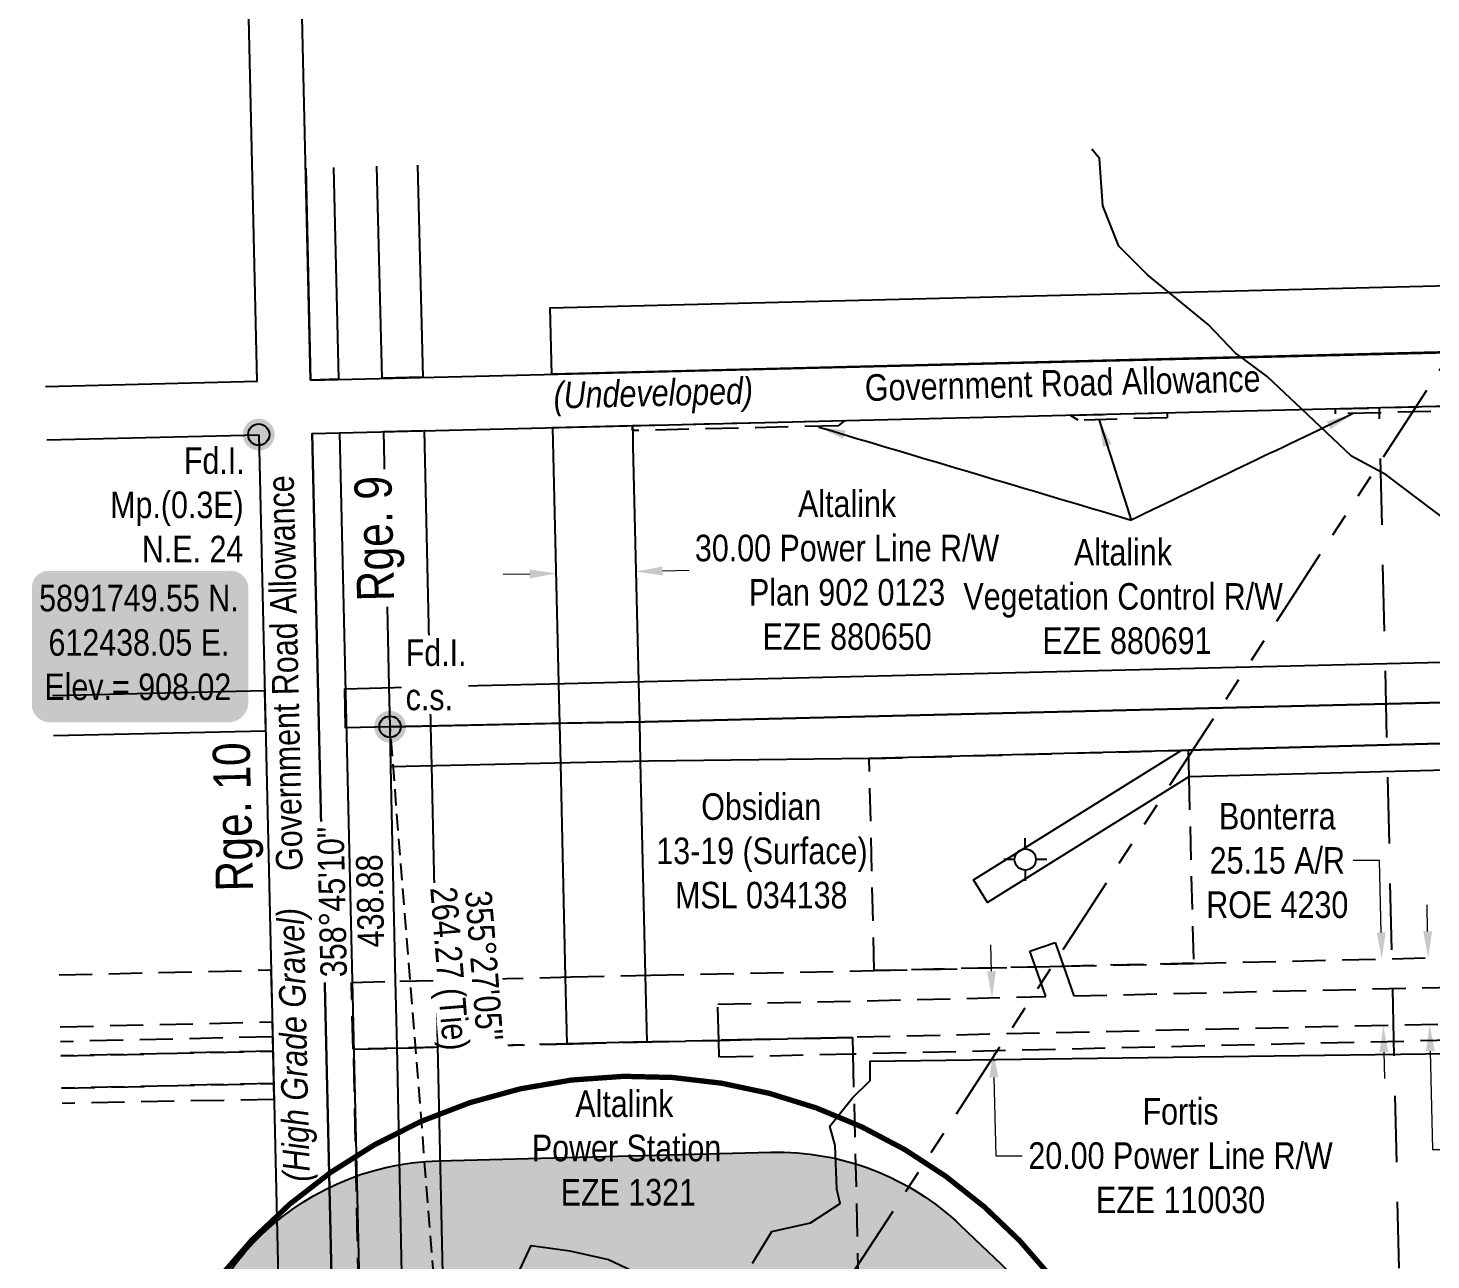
# Model space of a CAD drawing. Extents: x 608511 to 625740, y 5884551 to 5895090.
# Drawn here: x 612351 to 612879, y 5891439 to 5891903 of the extents above; entities that cross this region are included whole.
import ezdxf
from ezdxf.enums import TextEntityAlignment as Align

# ---------------------------------------------------------------- set-up
doc = ezdxf.new("R2010")
doc.units = 0
doc.header["$LTSCALE"] = 5
doc.header["$PDSIZE"] = 0.5
for name, pattern in [('foc-ACCESSROAD', [3.75, 2.5, -1.25]), ('foc-BUFFER', [16.75, 15, -1.75]), ('foc-DRILLPATH', [14.75, 6, -1.75, 1.75, -1.75, 1.75, -1.75]), ('foc-FLOWLINE', [3.75, 2.5, -1.25]), ('foc-LSD', [8, 5, -3]), ('foc-TIELINE', [1.875, 1.25, -0.625])]:
    doc.linetypes.add(name, pattern=pattern)
doc.layers.get('Defpoints').update_dxf_attribs({"color": 9})
for name, color, linetype in [('ABADATA-DRILL-T', 8, 'Continuous'), ('AUX-BUFFER', 7, 'foc-BUFFER'), ('C-AR', 13, 'foc-ACCESSROAD'), ('C-RW', 13, 'Continuous'), ('C-WS', 13, 'foc-ACCESSROAD'), ('D-TXT', 6, 'Continuous'), ('DETAIL-T', 7, 'Continuous'), ('F-AR', 190, 'foc-ACCESSROAD'), ('F-EZE', 190, 'foc-FLOWLINE'), ('F-RW', 190, 'Continuous'), ('L-BD', 7, 'Continuous'), ('L-MON', 1, 'Continuous'), ('L-ROAD-T', 7, 'Continuous'), ('L-SEC', 7, 'Continuous'), ('L-SECTION-LSD', 7, 'foc-LSD'), ('L-TIE', 7, 'foc-TIELINE'), ('L-TITLEDB', 4, 'Continuous'), ('L-TITLEDB-T', 4, 'Continuous'), ('locations_b228e22e-e736-4', 7, 'Continuous'), ('P-BUFFER-H 30m', 51, 'Continuous'), ('P-PDRILLPATH', 12, 'foc-DRILLPATH'), ('T-WATER', 160, 'Continuous'), ('WETLAND', 143, 'Continuous')]:
    doc.layers.add(name, color=color, linetype=linetype)
for name, color, linetype, lineweight in [('C-AR-T', 13, 'Continuous', 9), ('C-RW-T', 13, 'Continuous', 9), ('C-WS-T', 13, 'Continuous', 9), ('F-AR-T', 190, 'Continuous', 9), ('F-EZE-T', 190, 'Continuous', 9), ('F-RW-T', 190, 'Continuous', 9), ('T-TEXT', 48, 'Continuous', 18)]:
    doc.layers.add(name, color=color, linetype=linetype, lineweight=lineweight)
doc.styles.add('80', font='ARIALN.TTF', dxfattribs={"height": 10})
doc.styles.add('80CG', font='ARIALN.TTF', dxfattribs={"height": 10})
doc.styles.add('80L', font='ARIALN.TTF', dxfattribs={"height": 10})
doc.styles.add('80LS', font='ARIALNI.TTF', dxfattribs={"height": 10})
doc.dimstyles.new('Compass 5 000', dxfattribs={"dimscale": 5, "dimtxt": 9, "dimasz": 2, "dimexe": 0.2, "dimexo": 0.0625, "dimgap": 0.5, "dimtad": 0, "dimtih": 1, "dimtoh": 1, "dimzin": 0, "dimdsep": 46, "dimtxsty": '80CG', "dimcen": 0.1, "dimse1": 1, "dimse2": 1, "dimclrd": 256, "dimclrt": 256, "dimaunit": 1, "dimadec": 4, "dimazin": 0, "dimtfac": 0.06, "dimtofl": 0, "dimtmove": 0, "dimatfit": 1, "dimfxl": 0.2, "dimtolj": 1, "dimtzin": 0, "dimlwd": -1, "dimarcsym": 0})

# ---------------------------------------------------------------- blocks, each defined once
blk = doc.blocks.new('fdia')
at = {"color": 255, "const_width": 1}
blk.add_lwpolyline([(-0.5, 0, 1), (0.5, 0, 1)], format="xyb", close=True, dxfattribs=at)
blk = doc.blocks.new('Fdiaa')
blk.add_blockref('fdia', (0, 0))
blk = doc.blocks.new('fdib')
at = {"color": 1, "const_width": 1.6}
blk.add_lwpolyline([(-0.3999999999996362, 0, 0.9999999999999998), (0.3999999999996362, 0, 1)], format="xyb", close=True, dxfattribs=at)
at = {"color": 1}
blk.add_circle((0, 0), 0.8, dxfattribs=at)
blk = doc.blocks.new('Fdibb')
blk.add_blockref('fdib', (0, 0))
blk = doc.blocks.new('fdicc')
for name in ['Fdibb', 'Fdiaa']:
    blk.add_blockref(name, (0, 0))
blk = doc.blocks.new('FDI')
blk.add_blockref('fdicc', (0, 0))
blk = doc.blocks.new('*D48')
at = {"layer": 'Defpoints', "color": 0, "transparency": 16777216}
for p in [(612829.2184189479, 5891540.139840488), (612829.6819112705, 5891520.144371443), (612714.6473808426, 5891517.477886274)]:
    blk.add_point(p, dxfattribs=at)
at = {"layer": 'F-EZE-T', "transparency": 16777216}
for p, q in [((612713.9521520936, 5891547.470669869), (612713.7204156674, 5891557.46798442)), ((612714.879117269, 5891507.480571723), (612715.5630272931, 5891477.976087929)), ((612715.5630272931, 5891477.976087929), (612725.5630272931, 5891477.976087929))]:
    blk.add_line(p, q, dxfattribs=at)
for points in [[(612715.6183711856, 5891547.509292606), (612712.2859330019, 5891547.432047131), (612714.1838885201, 5891537.473355318)], [(612716.5453363608, 5891507.51919446), (612713.2128981772, 5891507.441948985), (612714.6473808426, 5891517.477886274)]]:
    blk.add_solid(points, dxfattribs=at)
at = {"layer": 'F-EZE-T', "transparency": 16777216, "insert": (612785.1571609895, 5891477.976087927), "char_height": 10, "attachment_point": 5, "style": '80CG'}
blk.add_mtext('\\A1;Fortis\\P20.00 Power Line R/W\\PEZE 110030', dxfattribs=at)
blk = doc.blocks.new('*D53')
at = {"layer": 'Defpoints', "color": 0, "transparency": 16777216}
for p in [(612550.0367802195, 5891699.814886186), (612580.0186830469, 5891700.509988293), (612580.077386166, 5891697.977941284)]:
    blk.add_point(p, dxfattribs=at)
at = {"layer": 'F-EZE-T', "transparency": 16777216}
for p, q in [((612590.0746997467, 5891698.209719559), (612600.0720133281, 5891698.441497835)), ((612540.0981697578, 5891697.051060902), (612530.100856177, 5891696.819282627))]:
    blk.add_line(p, q, dxfattribs=at)
for points in [[(612540.0595400452, 5891698.717279833), (612540.1367994704, 5891695.384841972), (612550.0954833385, 5891697.282839177)], [(612590.036070034, 5891699.87593849), (612590.1133294592, 5891696.543500629), (612580.077386166, 5891697.977941284)]]:
    blk.add_solid(points, dxfattribs=at)
at = {"layer": 'F-EZE-T', "transparency": 16777216, "insert": (612659.5979342014, 5891698.441497835), "char_height": 10, "attachment_point": 5, "style": '80CG'}
blk.add_mtext('\\A1;Altalink^J30.00 Power Line R/W\\PPlan 902 0123\\PEZE 880650', dxfattribs=at)
blk = doc.blocks.new('*D60')
at = {"layer": 'Defpoints', "color": 0, "transparency": 16777216}
for p in [(613152.7627015352, 5891670.393410123), (612852.2207946526, 5891663.100926513), (612852.5903767614, 5891647.869502259)]:
    blk.add_point(p, dxfattribs=at)
at = {"layer": 'F-RW-T', "transparency": 16777216}
for p, q in [((613151.7891124055, 5891710.517509017), (613141.7891124054, 5891710.517509018)), ((613152.5201284492, 5891680.390467605), (613151.7891124055, 5891710.517509017)), ((613153.37485673, 5891645.164928387), (613153.6174298162, 5891635.167870905))]:
    blk.add_line(p, q, dxfattribs=at)
for points in [[(613154.1863046961, 5891680.430896453), (613150.8539522022, 5891680.350038758), (613152.7627015352, 5891670.393410123)], [(613155.0410329769, 5891645.205357235), (613151.708680483, 5891645.12449954), (613153.132283644, 5891655.16198587)]]:
    blk.add_solid(points, dxfattribs=at)
at = {"layer": 'F-RW-T', "transparency": 16777216, "insert": (613102.7031642471, 5891710.517509018), "char_height": 10, "attachment_point": 5, "style": '80CG'}
blk.add_mtext('\\A1;Pembina\\P15.24 P/L R/W\\PPlan 1880 KS\\PROE 2752', dxfattribs=at)
blk = doc.blocks.new('*D62')
at = {"layer": 'C-AR-T', "transparency": 16777216}
for p, q in [((612878.2106233458, 5891562.475800639), (612877.9877402217, 5891572.473316486)), ((612879.215489894, 5891517.402090914), (612880.0409744219, 5891480.374636815)), ((612880.0409744219, 5891480.374636815), (612890.0409744219, 5891480.374636815))]:
    blk.add_line(p, q, dxfattribs=at)
for points in [[(612879.8768759869, 5891562.512947827), (612876.5443707047, 5891562.438653452), (612878.4335064699, 5891552.478284792)], [(612880.8817425352, 5891517.439238101), (612877.5492372529, 5891517.364943727), (612878.9926067699, 5891527.399606761)]]:
    blk.add_solid(points, dxfattribs=at)
at = {"layer": 'Defpoints', "color": 0, "transparency": 16777216}
for p in [(612846.5709963052, 5891551.767946753), (612847.130096605, 5891526.689268721), (612878.9926067699, 5891527.399606761)]:
    blk.add_point(p, dxfattribs=at)
at = {"layer": 'C-AR-T', "transparency": 16777216, "insert": (612918.564166781, 5891480.374636814), "char_height": 10, "attachment_point": 5, "style": '80CG'}
blk.add_mtext('\\A1;Obsidian\\P25.15 A/R\\PROE 2794', dxfattribs=at)
blk = doc.blocks.new('*D65')
at = {"layer": 'Defpoints', "color": 0, "transparency": 16777216}
for p in [(612834.3719187109, 5891551.482680957), (612834.9307226192, 5891526.4172977), (612861.5028906137, 5891527.009693642)]:
    blk.add_point(p, dxfattribs=at)
at = {"layer": 'F-AR-T', "transparency": 16777216}
for p, q in [((612860.1181570903, 5891589.122495569), (612850.1181570903, 5891589.122495569)), ((612860.7212035812, 5891562.072592746), (612860.1181570903, 5891589.122495569)), ((612861.7257737379, 5891517.012177795), (612861.948656862, 5891507.014661948))]:
    blk.add_line(p, q, dxfattribs=at)
for points in [[(612862.3874562223, 5891562.109739933), (612859.0549509401, 5891562.035445558), (612860.9440867055, 5891552.075076899)], [(612863.392026379, 5891517.049324983), (612860.0595210968, 5891516.975030608), (612861.5028906137, 5891527.009693642)]]:
    blk.add_solid(points, dxfattribs=at)
at = {"layer": 'F-AR-T', "transparency": 16777216, "insert": (612821.5949647309, 5891589.122495569), "char_height": 10, "attachment_point": 5, "style": '80CG'}
blk.add_mtext('\\A1;Bonterra\\P25.15 A/R\\PROE 4230', dxfattribs=at)
blk = doc.blocks.new('*D67')
at = {"layer": 'Defpoints', "color": 0, "transparency": 16777216}
for p in [(612465.2779450254, 5891440.565742521), (612475.5807272857, 5891440.800712897), (612482.9091835207, 5891119.468763684)]:
    blk.add_point(p, dxfattribs=at)
at = {"layer": 'L-TITLEDB-T', "transparency": 16777216}
for p, q in [((612462.6090009279, 5891119.005787625), (612452.6116005954, 5891118.777781941)), ((612492.9065838532, 5891119.696769368), (612502.9039841857, 5891119.924775052))]:
    blk.add_line(p, q, dxfattribs=at)
for points in [[(612462.5709999807, 5891120.672021015), (612462.6470018752, 5891117.339554236), (612472.6064012604, 5891119.233793308)], [(612492.868582906, 5891121.363002758), (612492.9445848005, 5891118.030535979), (612482.9091835207, 5891119.468763684)]]:
    blk.add_solid(points, dxfattribs=at)
at = {"layer": 'L-TITLEDB-T', "transparency": 16777216, "insert": (612416.5201954113, 5891118.777781941), "char_height": 10, "attachment_point": 5, "style": '80CG', "bg_fill": 3, "box_fill_scale": 1.1, "bg_fill_color": 256, "bg_fill_true_color": 13158600, "bg_fill_transparency": 0}
blk.add_mtext('\\A1;10.36 Road\\PPlan 3247 JY', dxfattribs=at)
blk = doc.blocks.new('GABD')
for p, q in [((0, 0.8077887898252811), (0, 1.615577579648743)), ((-0.8077887898243716, 0), (-1.615577579648743, 0)), ((1.615577579648743, 0), (0.8077887898243716, 0)), ((0, -0.8077887898252811), (0, -1.615577579648743))]:
    blk.add_line(p, q)
blk.add_circle((0, 0), 0.8)
blk = doc.blocks.new('*U78')
h = blk.add_hatch(color=254)
edge = h.paths.add_edge_path()
edge.add_line((-33.99999999999998, -28.5), (33.99999999999998, -28.5))
edge.add_arc((33.99999999999999, -22.49999999999999), 6.000000000000007, 269.9999999999999, 359.9999999999999)
edge.add_line((39.99999999999999, -22.5), (39.99999999999999, 21))
edge.add_arc((33.99999999999999, 20.99999999999999), 6.000000000000007, 6.785183320455494e-14, 90.00000000000007)
edge.add_line((33.99999999999998, 27), (-33.99999999999998, 27))
edge.add_arc((-33.99999999999999, 20.99999999999999), 6.000000000000007, 89.99999999999993, 179.9999999999999)
edge.add_line((-39.99999999999999, 21), (-39.99999999999999, -22.5))
edge.add_arc((-33.99999999999999, -22.49999999999999), 6.000000000000007, 180, 270.0000000000001)
at = {"color": 1, "flags": 128}
blk.add_lwpolyline([(-33.99999999999998, -28.5, 3, 3, 0), (33.99999999999998, -28.5, 3, 3, 0.4142135623730951), (39.99999999999999, -22.5, 3, 3, 0), (39.99999999999999, 21, 3, 0, 0.4142135623730951), (33.99999999999998, 27, 0, 0, 0), (-33.99999999999998, 27, 0, 0, 0.4142135623730951), (-39.99999999999999, 21, 0, 0, 0), (-39.99999999999999, -22.5, 0, 3, 0.4142135623730951)], format="xyseb", close=True, dxfattribs=at)
blk.add_lwpolyline([(20.28991845343967, 2.378324227979, 0, 10, 0), (0, 0, 5, 5, 0)], format="xyseb", dxfattribs=at)
at = {"color": 1, "style": '80'}
blk.add_attdef('ENTER_TEXT_001', (-35.98567530695772, -4.996589358799454), '', height=10, dxfattribs=at)

msp = doc.modelspace()

# ---------------------------------------------------------------- hatches: boundary and pattern name
at = {"layer": 'P-BUFFER-H 30m'}
h = msp.add_hatch(color=256, dxfattribs=at)
h.dxf.hatch_style = 1
edge = h.paths.add_edge_path()
edge.add_line((612748.631963509, 5891366.956075463), (612751.7877890299, 5891222.039613384))
edge.add_arc((612651.849957063, 5891219.863281199), 99.96152600001277, -88.53897531206741, 1.2475249938007096, ccw=False)
edge.add_line((612654.3986688827, 5891119.934252642), (612514.4970576297, 5891116.366031321))
edge.add_arc((612511.9483458101, 5891216.295059869), 99.96152600014273, 181.2475249948691, 271.46102468793265, ccw=False)
edge.add_line((612412.010513841, 5891214.118727691), (612408.5285588113, 5891374.011155414))
edge.add_arc((612508.4663907804, 5891376.1874876), 99.9615259999167, 91.46102468646569, 181.2475249943356, ccw=False)
edge.add_line((612505.9176789621, 5891476.116516157), (612630.8298318658, 5891479.302428047))
edge.add_arc((612633.3785436826, 5891379.37339949), 99.96152600006855, 46.382703155682975, 91.46102468626572, ccw=False)
edge.add_line((612702.335815881, 5891451.741909848), (612717.651403739, 5891437.148253636))
edge.add_arc((612648.6941315421, 5891364.779743277), 99.96152600051212, 1.2475249948677174, 46.38270315619587, ccw=False)

# ---------------------------------------------------------------- linework, layer by layer
at = {"layer": 'AUX-BUFFER', "color": 251, "linetype": 'foc-BUFFER', "const_width": 1.999230520000005, "flags": 128}
msp.add_lwpolyline([(612380.0328744152, 5891303.554294846), (612380.367874414, 5891288.567294849, 0.4142135623730949), (612584.7087051533, 5891093.161874414, 0.414213562373095), (612780.1141255881, 5891297.502705152), (612779.779125588, 5891312.489705149, 0.4142135623730951), (612575.4382948487, 5891507.895125584, 0.4142135623730951)], format="xyb", close=True, dxfattribs=at)
at = {"layer": 'C-AR'}
msp.add_lwpolyline([(612362.8619908211, 5891546.088222942), (612442.6513530657, 5891547.937521783), (612443.0975813138, 5891528.379794165), (612443.2248430715, 5891522.800274032), (612363.4406217646, 5891520.940241315)], dxfattribs=at)
at = {"layer": 'C-RW'}
for points in [[(612497.7989283454, 5891850.956940014), (612499.8166562617, 5891771.189297981), (612484.5855348317, 5891770.778030773), (612482.5672354292, 5891850.589324215)], [(613790.988798577, 5891657.211283785), (613667.3016321713, 5891653.958576614), (613664.7372955555, 5891653.891725929), (613540.0009007349, 5891650.611456654), (613537.2748675724, 5891650.539762609), (613265.2155790211, 5891643.384837788), (613054.3946178501, 5891637.783366948), (613034.5228341229, 5891637.256494569), (612787.9926892582, 5891630.720486545), (612785.342593421, 5891630.650586382), (612667.9689293884, 5891627.537618017), (612584.8276058912, 5891626.548122032), (612549.4858159191, 5891625.814085515), (612487.8431718098, 5891624.473548485), (612487.8431718098, 5891624.473548485), (612487.8431718098, 5891624.473548485), (612487.494, 5891639.524), (612487.494, 5891639.524), (612551.8601096361, 5891640.860861402), (612583.4803380286, 5891641.342705728), (613034.1157439982, 5891652.27208472), (613053.9826560012, 5891652.798831476), (613264.8633107861, 5891657.841345304), (613805.7598101139, 5891672.607293361)]]:
    msp.add_lwpolyline(points, dxfattribs=at)
msp.add_lwpolyline([(613540.0009007348, 5891650.611456654), (613600.0179748924, 5891618.918291533), (613610.6613527538, 5891613.29673788), (613600.0709876554, 5891607.574337982), (613589.419847591, 5891613.191408815), (613537.5629687152, 5891640.539600912), (613265.4595027976, 5891633.382132785), (613128.7255677951, 5891629.454631098), (613054.9232833085, 5891627.600678656), (613034.7985456109, 5891627.095070998), (613001.5943102336, 5891626.261284808), (612788.2680179139, 5891620.718609286), (612712.4606688337, 5891573.360359951), (612707.1629081642, 5891581.847309202), (612785.342593421, 5891630.650586382), (612787.9926892582, 5891630.720486544), (613034.5228341229, 5891637.256494569), (613054.3946178501, 5891637.783366948), (613265.2155790211, 5891643.384837788), (613537.2748675722, 5891650.539762609), (613540.0009007348, 5891650.611456654)], close=True, dxfattribs=at)
at = {"layer": 'C-RW-T', "flags": 128}
msp.add_lwpolyline([(612487.494, 5891639.524), (612633.6858404354, 5891642.560352979)], dxfattribs=at)
at = {"layer": 'C-WS'}
msp.add_lwpolyline([(612788.268017914, 5891620.718609286), (612790.0378349744, 5891550.445963422), (612669.7800577419, 5891547.719866849), (612669.7800577419, 5891547.719866849), (612669.7800577419, 5891547.719866849), (612667.9689293883, 5891627.537618016), (612785.342593421, 5891630.650586382), (612787.9926892582, 5891630.720486544), (612788.268017914, 5891620.718609286)], close=True, dxfattribs=at)
msp.add_lwpolyline([(612919.5511218735, 5891528.303812234), (612661.627843609, 5891522.553709203), (612649.7389854991, 5891522.288821691), (612624.7143773541, 5891521.733590849), (612611.2624088405, 5891521.434911422), (612586.2542288399, 5891520.879567834), (612556.2727659885, 5891520.182747563), (612506.9242798544, 5891518.930330115), (612491.6735785328, 5891518.541553246), (612473.5505879358, 5891518.082040375), (612472.9768723488, 5891543.240003086), (612491.1883230001, 5891543.701797039), (612506.4393401012, 5891544.08908141), (612555.6629681571, 5891545.337165202), (612585.6789029873, 5891546.029694021), (612669.7800577419, 5891547.719866849), (612730.5319557209, 5891549.096784886), (612741.0451612934, 5891549.335168419), (612789.8160252593, 5891550.440776576), (612919.0070628938, 5891553.46180696)], dxfattribs=at)
at = {"layer": 'Defpoints'}
msp.add_point((612726.6822616166, 5891589.54207522), dxfattribs=at)
at = {"layer": 'F-AR'}
msp.add_lwpolyline([(612919.5511218735, 5891528.303812234), (612661.627843609, 5891522.553709203), (612649.7389854991, 5891522.288821691), (612624.7143773541, 5891521.733590849), (612611.2624088405, 5891521.434911422), (612586.2542288399, 5891520.879567834), (612556.2727659885, 5891520.182747563), (612506.9242798544, 5891518.930330115), (612491.6735785328, 5891518.541553246), (612473.5505879358, 5891518.082040375), (612472.9768723488, 5891543.240003086), (612491.1883230001, 5891543.701797039), (612506.4393401012, 5891544.08908141), (612555.6629681571, 5891545.337165202), (612585.6789029873, 5891546.029694021), (612669.7800577419, 5891547.719866849), (612730.5319557209, 5891549.096784886), (612741.0451612934, 5891549.335168419), (612789.8160252593, 5891550.440776576), (612919.0070628938, 5891553.46180696)], dxfattribs=at)
at = {"layer": 'F-EZE', "linetype": 'ByBlock'}
msp.add_lwpolyline([(613696.3270992531, 5891800.216475739), (613681.9377749109, 5891799.877621328), (613667.5475894884, 5891799.539590479), (613259.8334330119, 5891789.966418307), (613048.8770674126, 5891784.724084457), (613028.7523483419, 5891784.224563225), (612548.357864106, 5891772.322750782), (612547.783316311, 5891797.298448411), (613028.1323801168, 5891809.206329592), (613048.2578769366, 5891809.70667119), (613259.2539957166, 5891814.953561929), (613641.4448529916, 5891823.897905069), (613655.8375823955, 5891824.234519283), (613670.2290346582, 5891824.571747034), (613871.8965227153, 5891829.304737253)], dxfattribs=at)
at = {"layer": 'F-EZE'}
for points in [[(613029.3767975378, 5891761.83391765), (612843.5030561724, 5891757.379991335), (612843.4519387136, 5891759.265758458), (613029.3316310412, 5891763.721922782), (613029.3767975378, 5891761.83391765)], [(612743.5431327423, 5891756.87060678), (612780.1034934119, 5891757.747082165), (612780.0827775276, 5891755.927138966), (612746.6498757665, 5891754.982598857), (612743.5431327423, 5891756.87060678)], [(612578.8459672534, 5891751.039082735), (612578.8031306682, 5891752.932843485), (612658.6965011039, 5891754.837670752), (612656.2124534039, 5891752.887310812), (612578.8459672534, 5891751.039082735)], [(612487.8638518753, 5891426.90484069), (612475.6865545118, 5891427.0729461), (612473.8175859852, 5891518.088183744), (612491.6735785328, 5891518.541553246), (612506.9242798544, 5891518.930330115), (612556.2727659885, 5891520.182747563), (612586.2542288399, 5891520.879567834), (612611.2624088405, 5891521.434911422), (612624.7143773541, 5891521.733590849), (612649.7389854991, 5891522.288821691), (612661.627843609, 5891522.553709203), (612661.777125777, 5891516.251566784), (612663.7951326537, 5891431.071674043), (612508.6880260827, 5891427.397309056), (612493.4385412177, 5891427.036490466), (612487.8638518753, 5891426.90484069)]]:
    msp.add_lwpolyline(points, close=True, dxfattribs=at)
at = {"layer": 'F-EZE', "linetype": 'ByBlock'}
msp.add_lwpolyline([(612583.5893301505, 5891545.982051986), (612584.1646560046, 5891520.831925799), (612554.1831931547, 5891520.135105529), (612553.5733953234, 5891545.289523168), (612551.7539864917, 5891625.572861065), (612551.410340821, 5891640.565588365), (612551.0586303653, 5891655.79373379), (612548.8206945987, 5891752.190840734), (612578.8031306682, 5891752.932843485), (612578.8570770428, 5891750.64749933), (612578.9813407738, 5891745.253768315), (612581.0385179378, 5891656.521355799), (612581.3908212872, 5891641.292522417), (612581.7353424998, 5891626.29981442), (612583.5893301505, 5891545.982051986)], close=True, dxfattribs=at)
at = {"layer": 'F-EZE'}
for points in [[(612925.497630869, 5891522.364573136), (612661.777125777, 5891516.251566784), (612611.4101942212, 5891515.08619363), (612611.2624088404, 5891521.434911422), (612610.9453699781, 5891535.072670769), (612734.456416701, 5891537.940122129), (612730.5319557209, 5891549.096784886), (612728.4622380871, 5891554.97885513), (612737.892602819, 5891558.29575976), (612741.0451612934, 5891549.335168419), (612744.967785538, 5891538.183474515), (613050.5281600081, 5891545.275714242)], [(612363.31135513, 5891526.55832135), (612443.0971604632, 5891528.379784276), (612443.2244222205, 5891522.800264141), (612443.3479827052, 5891517.393609216), (612363.56385524, 5891515.584369482)], [(612363.5638366019, 5891515.585179516), (612443.3479827052, 5891517.393609216), (612443.6257379301, 5891505.207511194), (612363.8441559778, 5891503.402169605)], [(612363.8441559778, 5891503.402169605), (612443.6257379301, 5891505.207511194), (612443.762435652, 5891499.205941539), (612363.9754321736, 5891497.696751634)]]:
    msp.add_lwpolyline(points, dxfattribs=at)
at = {"layer": 'F-RW'}
for points in [[(612492.1030101553, 5891427.456941256), (612490.1264263494, 5891518.95767745), (612489.5829834462, 5891544.116731695), (612487.8431718098, 5891624.473548485), (612487.5172240877, 5891639.471895338), (612487.1861287764, 5891654.699824878), (612485.0959823901, 5891750.659720057), (612500.3241747968, 5891751.086747316), (612502.416555686, 5891655.101058613), (612502.7494247912, 5891639.873874694), (612503.099912498, 5891624.879864272), (612504.8330640795, 5891544.539286405), (612505.3761877539, 5891519.381723925), (612507.3516197645, 5891427.853026712)], [(612360.4413547128, 5891651.291916269), (612440.2517443539, 5891653.160894586), (612440.5991687393, 5891637.933454052), (612360.791721852, 5891636.064548158)]]:
    msp.add_lwpolyline(points, dxfattribs=at)
msp.add_lwpolyline([(613264.863310786, 5891657.841345304), (613053.9838210895, 5891652.752883406), (613034.1157439982, 5891652.27208472), (612583.4803380286, 5891641.342705728), (612554.345457571, 5891640.912481203), (612505.7092419502, 5891639.820837771), (612487.494, 5891639.524), (612470.7688172585, 5891639.096281365), (612470.4292038733, 5891653.849458272), (612489.0471666809, 5891654.292679022), (612504.278480803, 5891654.658687929), (612553.1481471068, 5891655.843917101), (612583.1280346792, 5891656.571539123), (613033.7377194323, 5891667.505334586), (613053.7824960421, 5891667.992410844), (613264.527304989, 5891673.072696153), (613264.863310786, 5891657.841345304)], close=True, dxfattribs=at)
at = {"layer": 'L-SEC'}
for p, q in [((612457.6953665602, 5891770.113524309), (613261.389255928, 5891789.510617248)), ((612357.7628781082, 5891767.701661048), (612437.5919478572, 5891769.628329778)), ((612458.1579392164, 5891750.009572365), (613261.8744501546, 5891769.407211273)), ((612358.2254507655, 5891747.597709103), (612438.0545205144, 5891749.524377824))]:
    msp.add_line(p, q, dxfattribs=at)
at = {"layer": 'L-SEC', "flags": 128}
for points in [[(612418.8426777374, 5892573.771952929), (612437.3453883574, 5891769.622379083)], [(612438.9466169537, 5892574.234525293), (612457.4493275738, 5891770.084951447)], [(612438.0545205144, 5891749.524377823), (612456.548, 5890945.776)], [(612458.1579392164, 5891750.009572365), (612476.6519392163, 5890946.238572352)]]:
    msp.add_lwpolyline(points, dxfattribs=at)
at = {"layer": 'L-SECTION-LSD', "flags": 128}
msp.add_lwpolyline([(612878.4790083347, 5890955.730019988), (612860.0161946862, 5891759.70839182)], dxfattribs=at)
at = {"layer": 'L-TIE'}
msp.add_line((612508.4663907805, 5891376.1874876), (612487.494, 5891639.524), dxfattribs=at)
at = {"layer": 'L-TITLEDB'}
for points in [[(612466.2052137463, 5891850.194428034), (612468.0398138326, 5891770.369358961), (612457.695353849, 5891770.113303881), (612455.8594554769, 5891849.94473392)], [(612479.9809336017, 5890796.676797332), (612476.6519392163, 5890946.238572352), (612458.1579392164, 5891750.009572365), (612468.5112130785, 5891750.247791269), (612487.0053889073, 5890946.469022786), (612490.3343563594, 5890796.908256826)]]:
    msp.add_lwpolyline(points, dxfattribs=at)
at = {"layer": 'locations_b228e22e-e736-4'}
msp.add_line((612726.6822616166, 5891589.54207522), (612726.6822616166, 5891589.54207522), dxfattribs=at)
at = {"layer": 'P-BUFFER-H 30m', "flags": 128}
msp.add_lwpolyline([(612748.631963509, 5891366.956075463), (612751.7877890299, 5891222.039613375, -0.4131225830518758), (612654.3986688827, 5891119.934252642), (612514.4970576287, 5891116.366031321, -0.4153053839631582), (612412.010513841, 5891214.118727691), (612408.5285588125, 5891374.011155415, -0.4131225830616308), (612505.9176789621, 5891476.116516157), (612630.8298318658, 5891479.302428047, -0.1992676551050548), (612702.335815881, 5891451.741909848), (612717.651403739, 5891437.148253636, -0.1995256025283031)], format="xyb", close=True, dxfattribs=at)
at = {"layer": 'P-PDRILLPATH', "flags": 128}
msp.add_lwpolyline([(612918.0000000013, 5891828), (612579.9060000016, 5891308.021999987)], dxfattribs=at)
at = {"layer": 'T-WATER', "linetype": 'Continuous'}
msp.add_lwpolyline([(612885.6520000001, 5891716.953999999), (612862.5710000016, 5891734.437999999), (612849.522, 5891741.446), (612830.8210000001, 5891759.160999987), (612817.8150000016, 5891771.482999999), (612807.957, 5891778.709), (612805.8610000017, 5891780.244999999), (612795.5370000001, 5891790.990999999), (612772.7450000015, 5891809.726999999), (612761.9580000017, 5891820.564999999), (612755.897, 5891835.654999999), (612754.6560000001, 5891853.498), (612751.7146067558, 5891857.085176246)], dxfattribs=at)
at = {"layer": 'WETLAND'}
for points in [[(612623.976754209, 5891437.56275793), (612631.2528104254, 5891449.469031746), (612645.8049228673, 5891452.776330021), (612657.0497370205, 5891460.05238624), (612655.7268177054, 5891465.344063491), (612655.0653580527, 5891481.880554896), (612653.0809790839, 5891489.156611117), (612661.679954614, 5891499.739965616), (612668.2945511751, 5891506.354562182), (612668.2945511749, 5891513.6306184), (612924.9408978033, 5891516.937916681)], [(612532.0338619876, 5891425.65648412), (612540.6328375211, 5891444.177354489), (612555.184949956, 5891442.192975522), (612569.7370623954, 5891438.885677239), (612580.9818765514, 5891433.593999996)]]:
    msp.add_lwpolyline(points, dxfattribs=at)

# ---------------------------------------------------------------- block references
at = {"layer": 'ABADATA-DRILL-T', "xscale": 5.000000000000018, "yscale": 5.000000000000018, "zscale": 5.000000000000018}
msp.add_blockref('GABD', (612726.6822616166, 5891589.54207522), dxfattribs=at)
at = {"layer": 'DETAIL-T'}
ref = msp.add_blockref('*U78', (612392.6742265229, 5891671.219308058), dxfattribs=dict(at, xscale=0.99961526, yscale=0.99961526, zscale=0.99961526))
ref.add_attrib('ENTER_TEXT_001', '5891749.55 N.', (612355.3693487095, 5891682.98717529), dxfattribs={"layer": '0', "color": 1, "height": 9.996152600000029, "style": '80'})
ref.add_attrib('ENTER_TEXT_002', '612438.05 E.', (612358.8911855565, 5891666.286009009), dxfattribs={"layer": '0', "color": 1, "height": 9.996152600000029, "style": '80'})
ref.add_attrib('ENTER_TEXT_003', 'Elev.= 908.02', (612357.3433501949, 5891649.584842728), dxfattribs={"layer": '0', "color": 1, "height": 9.996152600000029, "style": '80'})
at = {"layer": 'L-MON', "xscale": 4.99807630000002, "yscale": 4.99807630000002, "zscale": 4.99807630000002}
msp.add_blockref('FDI', (612487.494, 5891639.524), dxfattribs=at)

# ---------------------------------------------------------------- texts
at = {"layer": 'C-WS-T', "insert": (612587.1033981725, 5891614.458559931), "char_height": 9.996152600000045, "attachment_point": 1, "style": '80L'}
msp.add_mtext_dynamic_manual_height_columns('\\pi17.57393;Obsidian\\P\\pi0.66366;13-19 (Surface)\\P\\pi7.69711;MSL 034138', width=78.96455973309448, gutter_width=49.98076300000018, heights=[0], dxfattribs=at)
at = {"layer": 'D-TXT', "color": 3, "insert": (612421.939049275, 5891577.360575751), "char_height": 13.99461364000005, "attachment_point": 1, "rotation": 91.31808837468235, "style": '80L'}
msp.add_mtext_dynamic_manual_height_columns('Rge. 10', width=55.49790282013817, gutter_width=47.48172485000011, heights=[0], dxfattribs=at)
at = {"layer": 'F-EZE-T', "char_height": 9.996152600000045, "attachment_point": 1, "style": '80L'}
for s, width, insert in [('\\pi41.70857;Altalink\\P\\pi0.07726;Vegetation Control R/W\\P\\pi29.82706;EZE 880691', 120.292445755332, (612703.3214622986, 5891710.282092587)), ('\\pi26.11248;Altalink\\P\\pi9.7477;Power Station\\P\\pi20.5996;EZE 1321', 89.1002662380384, (612531.1646008787, 5891502.562906911))]:
    msp.add_mtext_dynamic_manual_height_columns(s, width=width, gutter_width=49.98076300000018, heights=[0], dxfattribs=dict(at, insert=insert))
at = {"layer": 'L-BD', "style": '80L'}
msp.add_text('438.88', height=9.99615260000004, rotation=91.24310000000028, dxfattribs=at).set_placement((612479.9711723182, 5891573.946201829), align=Align.MIDDLE)
at = {"layer": 'L-ROAD-T', "style": '80L'}
for height, rotation, p in [(10.00000000000004, 1.382561039283753, (612740.7570890202, 5891768.987139634)), (10.00000000000003, 91.31808837368004, (612447.9192298412, 5891659.704013368))]:
    msp.add_text('Government Road Allowance', height=height, rotation=rotation, dxfattribs=at).set_placement(p, align=Align.MIDDLE_CENTER)
at = {"layer": 'T-TEXT', "style": '80LS'}
msp.add_text('(Undeveloped)', height=10.00000000000004, rotation=1.382561039283753, dxfattribs=at).set_placement((612586.6143861983, 5891765.266916842), align=Align.MIDDLE_CENTER)

# ---------------------------------------------------------------- dimensions: what is measured, and where the dimension line sits
at = {"layer": 'C-AR-T'}
dim = msp.add_linear_dim(base=(612878.9926067699, 5891527.399606761), p1=(612846.570996305, 5891551.767946751), p2=(612847.1300966049, 5891526.689268719), angle=271.2771319885779, text='Obsidian\\P25.15 A/R\\PROE 2794', dimstyle='Compass 5 000', dxfattribs=at)
dim.commit()
dim.dimension.update_dxf_attribs({"geometry": '*D62', "text_midpoint": (612918.564166781, 5891480.374636814), "dimtype": 161})
at = {"layer": 'F-AR-T'}
dim = msp.add_linear_dim(base=(612861.5028906137, 5891527.009693642), p1=(612834.3719187109, 5891551.482680956), p2=(612834.9307226192, 5891526.417297699), angle=271.2771319886781, text='Bonterra\\P25.15 A/R\\PROE 4230', dimstyle='Compass 5 000', dxfattribs=at)
dim.commit()
dim.dimension.update_dxf_attribs({"geometry": '*D65', "text_midpoint": (612821.5949647309, 5891589.122495569), "dimtype": 161})
at = {"layer": 'F-EZE-T'}
for base, p1, p2, angle, text, picture, middle in [((612580.077386166, 5891697.977941284), (612550.0367802194, 5891699.814886186), (612580.0186830469, 5891700.509988293), 1.3281106274781154, 'Altalink^J30.00 Power Line R/W\\PPlan 902 0123\\PEZE 880650', '*D53', (612659.5979342014, 5891698.441497835)), ((612714.6473808426, 5891517.477886274), (612829.2184189479, 5891540.139840487), (612829.6819112704, 5891520.144371442), 271.3278707853363, 'Fortis\\P20.00 Power Line R/W\\PEZE 110030', '*D48', (612785.1571609895, 5891477.976087927))]:
    dim = msp.add_linear_dim(base=base, p1=p1, p2=p2, angle=angle, text=text, dimstyle='Compass 5 000', dxfattribs=at)
    dim.commit()
    dim.dimension.update_dxf_attribs({"geometry": picture, "text_midpoint": middle, "dimtype": 161})
at = {"layer": 'F-RW-T'}
dim = msp.add_linear_dim(base=(613152.7627015352, 5891670.393410123), p1=(612852.5903767613, 5891647.869502258), p2=(612852.2207946525, 5891663.100926512), angle=91.38997774246208, text='Pembina\\P15.24 P/L R/W\\PPlan 1880 KS\\PROE 2752', dimstyle='Compass 5 000', dxfattribs=at)
dim.commit()
dim.dimension.update_dxf_attribs({"geometry": '*D60', "text_midpoint": (613102.7031642471, 5891710.517509018), "dimtype": 161})

# ---------------------------------------------------------------- leaders
at = {"layer": 'F-EZE-T', "path_type": 1}
for points in [[(612849.9491984026, 5891757.371944417), (612766.5585152484, 5891717.382625221)], [(612648.9877147846, 5891752.386649293), (612766.5585152484, 5891717.382625221)], [(612754.5155841445, 5891754.962013212), (612766.5585152484, 5891717.382625221)]]:
    msp.add_leader(points, dimstyle='Compass 5 000', override={"dimgap": 0.5, "dimtad": 0}, dxfattribs=at)

# ---------------------------------------------------------------- next in the draw order: texts
at = {"layer": 'D-TXT', "color": 3, "insert": (612475.0905115057, 5891686.602546785), "char_height": 13.99461364000005, "width": 47.47037860342624, "attachment_point": 1, "rotation": 91.31808837467649, "style": '80L', "bg_fill": 3, "box_fill_scale": 1.15, "bg_fill_color": 256, "bg_fill_true_color": 256, "bg_fill_transparency": 0}
msp.add_mtext('Rge. 9', dxfattribs=at)
at = {"layer": 'L-BD', "insert": (612460.6695290364, 5891573.472790128), "char_height": 9.996152600000041, "width": 57.48045281376709, "attachment_point": 2, "rotation": 91.24310000000028, "style": '80L', "bg_fill": 3, "box_fill_scale": 1.15, "bg_fill_color": 256, "bg_fill_true_color": 256, "bg_fill_transparency": 0}
msp.add_mtext("358°45'10''", dxfattribs=at)
at = {"layer": 'L-BD', "insert": (612525.4489358286, 5891580.90375801), "char_height": 9.996152600000041, "width": 61.14740642900152, "attachment_point": 1, "rotation": 274.54859999813027, "line_spacing_factor": 0.7758049113222685, "style": '80L', "bg_fill": 3, "box_fill_scale": 1.15, "bg_fill_color": 256, "bg_fill_true_color": 256, "bg_fill_transparency": 0}
msp.add_mtext("\\pi2.70926;355°27'05''\\P\\pi0.21022;264.27 (Tie) {\\H1.39265x; }", dxfattribs=at)
at = {"layer": 'L-MON', "char_height": 9.996152600000038, "attachment_point": 1, "style": '80L', "bg_fill": 3, "box_fill_scale": 1.15, "bg_fill_color": 256, "bg_fill_true_color": 256, "bg_fill_transparency": 0}
for s, width, insert in [('\\pi28.70423,t68.68884;Fd.I.\\P\\pi0.95229,t40.9369;Mp.(0.3E)\\P\\pi12.9054,t52.89001;N.E. 24', 49.67842370512703, (612381.1564529744, 5891744.773080763)), ('Fd.I.\\P\\pt39.98461;c.s.', 22.03558425055669, (612493.381715217, 5891672.436951889))]:
    msp.add_mtext_dynamic_manual_height_columns(s, width=width, gutter_width=49.98076300000015, heights=[0], dxfattribs=dict(at, insert=insert))

# ---------------------------------------------------------------- next in the draw order: dimensions: what is measured, and where the dimension line sits
at = {"layer": 'L-TITLEDB-T'}
dim = msp.add_linear_dim(base=(612482.9091835207, 5891119.468763684), p1=(612465.2779450254, 5891440.565742521), p2=(612475.5807272856, 5891440.800712897), angle=1.3064895603256053, text='10.36 Road\\PPlan 3247 JY', dimstyle='Compass 5 000', override={"dimtfill": 1}, dxfattribs=at)
dim.commit()
dim.dimension.update_dxf_attribs({"geometry": '*D67', "text_midpoint": (612416.5201954113, 5891118.777781941), "dimtype": 161})

# ---------------------------------------------------------------- next in the draw order: block references
at = {"layer": 'L-MON', "xscale": 5.000000000000025, "yscale": 5.000000000000025, "zscale": 5.000000000000025}
msp.add_blockref('FDI', (612438.054, 5891749.547), dxfattribs=at)

# ---------------------------------------------------------------- next in the draw order: texts
at = {"layer": 'T-TEXT', "style": '80LS'}
msp.add_text('(High Grade Gravel)', height=10.00000000000003, rotation=91.31808837368004, dxfattribs=at).set_placement((612451.139643241, 5891519.741057778), align=Align.MIDDLE_CENTER)

doc.saveas('drawing.dxf')
